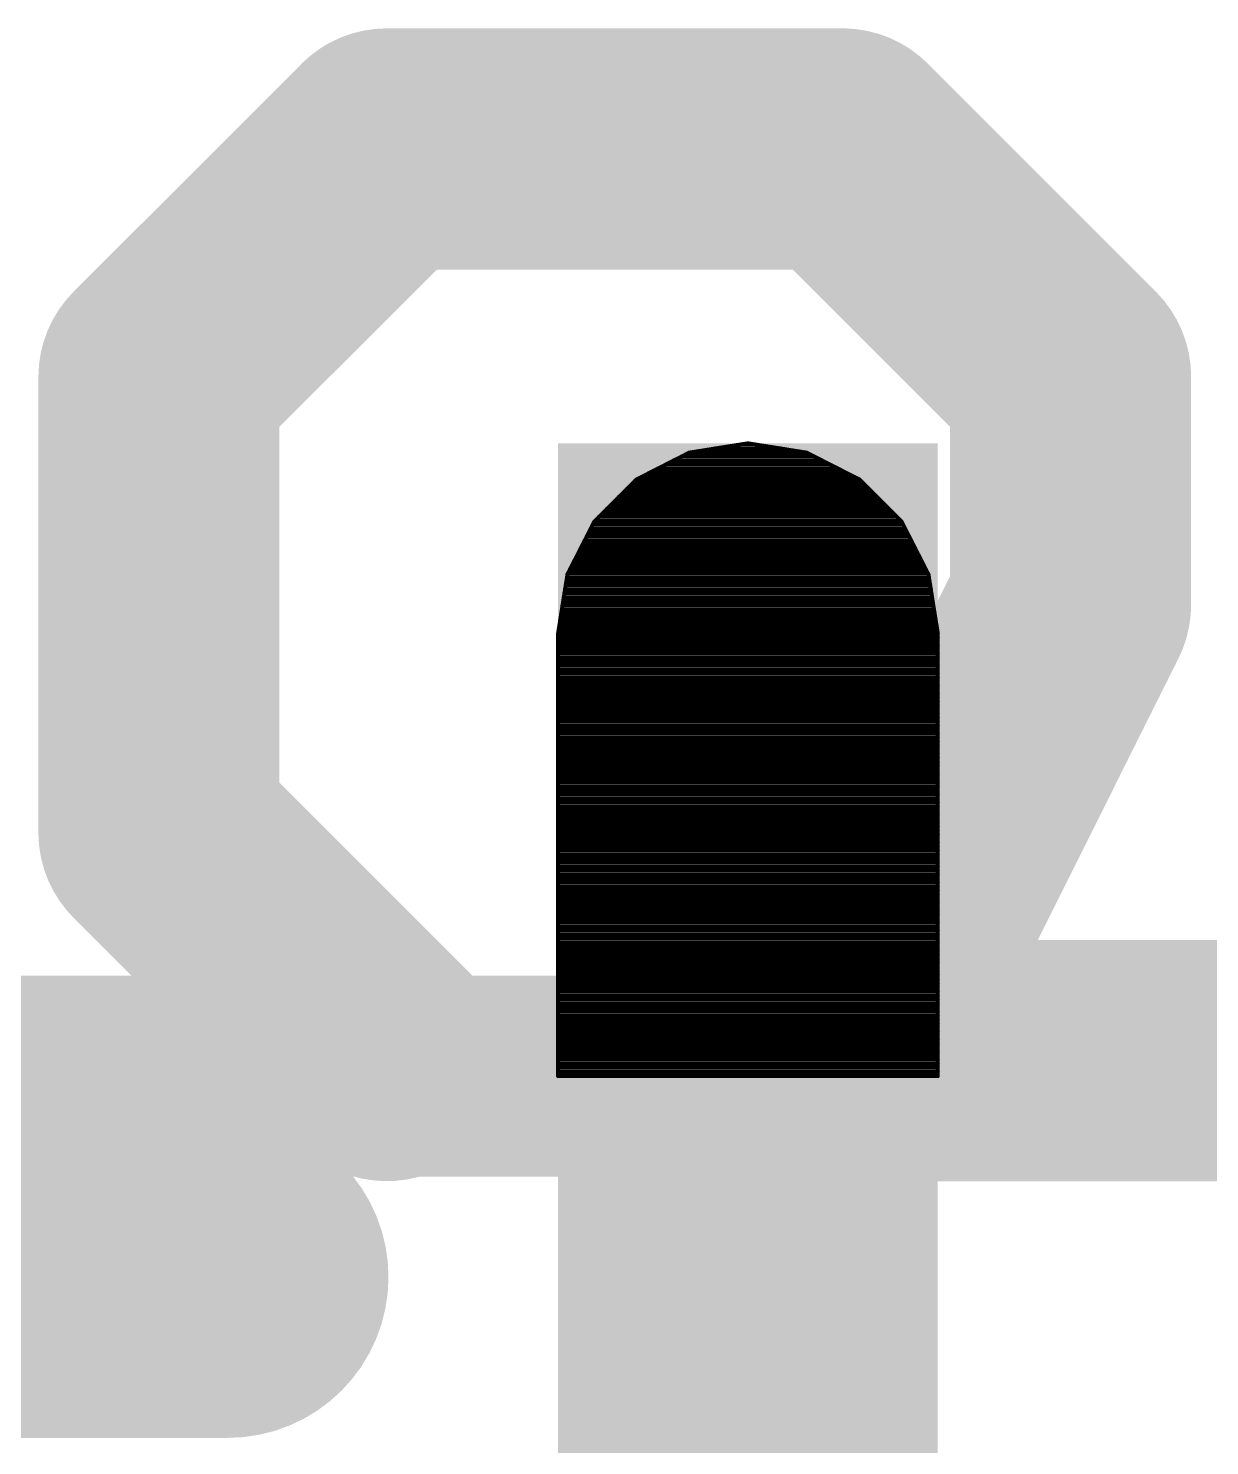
# Model space of a CAD drawing. Extents: x -37 to 70, y -23 to 28.
# Drawn here: x 5.645 to 6.392, y 11.986 to 12.882 of the extents above; entities that cross this region are included whole.
import ezdxf

# ---------------------------------------------------------------- set-up
doc = ezdxf.new("R2010")
doc.units = 0
for name, color, linetype in [('1', 12, 'CONTINUOUS'), ('21', 41, 'CONTINUOUS'), ('22', 40, 'CONTINUOUS'), ('51', 53, 'CONTINUOUS')]:
    doc.layers.add(name, color=color, linetype=linetype)

# ---------------------------------------------------------------- blocks, each defined once
blk = doc.blocks.new('RECT')
blk.add_solid([(-0.5, -0.5), (0.5, -0.5), (-0.5, 0.5), (0.5, 0.5)])

msp = doc.modelspace()

# ---------------------------------------------------------------- linework, layer by layer
at = {"layer": '21', "const_width": 0.2032}
msp.add_lwpolyline([(4.973, 12.093), (5.7712, 12.093)], dxfattribs=at)
at = {"layer": '21', "const_width": 0.1016}
msp.add_lwpolyline([(5.7712, 12.0422, 1), (5.7712, 12.1438)], format="xyb", dxfattribs=at)
at = {"layer": '22', "const_width": 0.1524}
for points in [[(5.8718, 12.806), (5.7277, 12.662)], [(6.1599, 12.806), (5.8718, 12.806)], [(6.3039, 12.662), (6.1599, 12.806)], [(5.7277, 12.662), (5.7277, 12.3739)], [(6.3039, 12.5179), (6.3039, 12.662)], [(6.1599, 12.2298), (6.3039, 12.5179)], [(5.7277, 12.3739), (5.8718, 12.2298)], [(6.592, 12.2298), (6.1599, 12.2298)]]:
    msp.add_lwpolyline(points, dxfattribs=at)
at = {"layer": '22', "const_width": 0.0762}
for points in [[(5.8718, 12.8441, 1), (5.8718, 12.7679)], [(5.8987, 12.7791, 1), (5.8448, 12.833)], [(6.1868, 12.833, 1), (6.1329, 12.7791)], [(6.1599, 12.7679, 1), (6.1599, 12.8441)], [(5.7658, 12.662, 1), (5.6896, 12.662)], [(6.342, 12.662, 1), (6.2658, 12.662)], [(5.7008, 12.6889, 1), (5.7546, 12.635)], [(6.277, 12.635, 1), (6.3309, 12.6889)], [(6.338, 12.5009, 1), (6.2698, 12.535)], [(6.2658, 12.5179, 1), (6.342, 12.5179)], [(5.7546, 12.4008, 1), (5.7008, 12.3469)], [(5.6896, 12.3739, 1), (5.7658, 12.3739)], [(6.1599, 12.2679, 1), (6.1599, 12.1917)], [(5.8448, 12.2029, 1), (5.8987, 12.2568)], [(6.1258, 12.2469, 1), (6.1939, 12.2128)]]:
    msp.add_lwpolyline(points, format="xyb", dxfattribs=at)
at = {"layer": '51'}
for points, const_width in [([(6.0295, 12.5971), (6.0629, 12.6141)], 0.0025), ([(6.0581, 12.6117), (6.1419, 12.6117)], 0.0025), ([(6.0629, 12.6141), (6.1, 12.62)], 0.0025), ([(6.0634, 12.6142), (6.1366, 12.6142)], 0.0025), ([(6.0794, 12.6167), (6.1206, 12.6167)], 0.0025), ([(6.0955, 12.6193), (6.1045, 12.6193)], 0.0025), ([(6.1, 12.62), (6.1371, 12.6141)], 0.0025), ([(6.1371, 12.6141), (6.1705, 12.5971)], 0.0025), ([(6.0431, 12.604), (6.1569, 12.604)], 0.0025), ([(6.0481, 12.6066), (6.1519, 12.6066)], 0.0025), ([(6.0531, 12.6091), (6.1469, 12.6091)], 0.0025), ([(6.0029, 12.5705), (6.0295, 12.5971)], 0.0025), ([(6.0263, 12.5939), (6.1737, 12.5939)], 0.0025), ([(6.0288, 12.5964), (6.1712, 12.5964)], 0.0025), ([(6.0332, 12.599), (6.1668, 12.599)], 0.0025), ([(6.0381, 12.6015), (6.1619, 12.6015)], 0.0025), ([(6.1705, 12.5971), (6.1971, 12.5705)], 0.0025), ([(6.0186, 12.5863), (6.1814, 12.5863)], 0.0025), ([(6.0212, 12.5888), (6.1788, 12.5888)], 0.0025), ([(6.0237, 12.5913), (6.1763, 12.5913)], 0.0025), ([(6.0085, 12.5761), (6.1915, 12.5761)], 0.0025), ([(6.011, 12.5786), (6.189, 12.5786)], 0.0025), ([(6.0136, 12.5812), (6.1864, 12.5812)], 0.0025), ([(6.0161, 12.5837), (6.1839, 12.5837)], 0.0025), ([(5.9859, 12.5371), (6.0029, 12.5705)], 0.0025), ([(6.0019, 12.5685), (6.1981, 12.5685)], 0.0025), ([(6.0034, 12.571), (6.1966, 12.571)], 0.0025), ([(6.0059, 12.5736), (6.1941, 12.5736)], 0.0025), ([(6.1971, 12.5705), (6.2141, 12.5371)], 0.0025), ([(5.9967, 12.5583), (6.2033, 12.5583)], 0.0025), ([(5.998, 12.5609), (6.202, 12.5609)], 0.0025), ([(5.9993, 12.5634), (6.2007, 12.5634)], 0.0025), ([(6.0006, 12.5659), (6.1994, 12.5659)], 0.0025), ([(5.9928, 12.5507), (6.2072, 12.5507)], 0.0025), ([(5.9941, 12.5532), (6.2059, 12.5532)], 0.0025), ([(5.9954, 12.5558), (6.2046, 12.5558)], 0.0025), ([(5.9876, 12.5405), (6.2124, 12.5405)], 0.0025), ([(5.9889, 12.5431), (6.2111, 12.5431)], 0.0025), ([(5.9902, 12.5456), (6.2098, 12.5456)], 0.0025), ([(5.9915, 12.5481), (6.2085, 12.5481)], 0.0025), ([(5.98, 12.5), (5.9859, 12.5371)], 0.0025), ([(5.9852, 12.5329), (6.2148, 12.5329)], 0.0025), ([(5.9856, 12.5354), (6.2144, 12.5354)], 0.0025), ([(5.9863, 12.538), (6.2137, 12.538)], 0.0025), ([(6.2141, 12.5371), (6.22, 12.5)], 0.0025), ([(5.9836, 12.5227), (6.2164, 12.5227)], 0.0025), ([(5.984, 12.5253), (6.216, 12.5253)], 0.0025), ([(5.9844, 12.5278), (6.2156, 12.5278)], 0.0025), ([(5.9848, 12.5304), (6.2152, 12.5304)], 0.0025), ([(5.9824, 12.5151), (6.2176, 12.5151)], 0.0025), ([(5.9828, 12.5177), (6.2172, 12.5177)], 0.0025), ([(5.9832, 12.5202), (6.2168, 12.5202)], 0.0025), ([(5.9808, 12.505), (6.2192, 12.505)], 0.0025), ([(5.9812, 12.5075), (6.2188, 12.5075)], 0.0025), ([(5.9816, 12.51), (6.2184, 12.51)], 0.0025), ([(5.982, 12.5126), (6.218, 12.5126)], 0.0025), ([(5.98, 12.22), (5.98, 12.5)], 0.0025), ([(5.98, 12.4999), (6.22, 12.4999)], 0.0025), ([(5.98, 12.4973), (6.22, 12.4973)], 0.0025), ([(5.9804, 12.5024), (6.2196, 12.5024)], 0.0025), ([(6.22, 12.5), (6.22, 12.22)], 0.0025), ([(5.98, 12.4948), (6.22, 12.4948)], 0.0025), ([(5.98, 12.4923), (6.22, 12.4923)], 0.0025), ([(5.98, 12.4897), (6.22, 12.4897)], 0.0025), ([(5.98, 12.4872), (6.22, 12.4872)], 0.0025), ([(5.98, 12.4846), (6.22, 12.4846)], 0.0025), ([(5.98, 12.4821), (6.22, 12.4821)], 0.0025), ([(5.98, 12.4796), (6.22, 12.4796)], 0.0025), ([(5.98, 12.477), (6.22, 12.477)], 0.0025), ([(5.98, 12.4745), (6.22, 12.4745)], 0.0025), ([(5.98, 12.4719), (6.22, 12.4719)], 0.0025), ([(5.98, 12.4694), (6.22, 12.4694)], 0.0025), ([(5.98, 12.4668), (6.22, 12.4668)], 0.0025), ([(5.98, 12.4643), (6.22, 12.4643)], 0.0025), ([(5.98, 12.4618), (6.22, 12.4618)], 0.0025), ([(5.98, 12.4592), (6.22, 12.4592)], 0.0025), ([(5.98, 12.4567), (6.22, 12.4567)], 0.0025), ([(5.98, 12.4541), (6.22, 12.4541)], 0.0025), ([(5.98, 12.4516), (6.22, 12.4516)], 0.0025), ([(5.98, 12.4491), (6.22, 12.4491)], 0.0025), ([(5.98, 12.4465), (6.22, 12.4465)], 0.0025), ([(5.98, 12.444), (6.22, 12.444)], 0.0025), ([(5.98, 12.4414), (6.22, 12.4414)], 0.0025), ([(5.98, 12.4389), (6.22, 12.4389)], 0.0025), ([(5.98, 12.4364), (6.22, 12.4364)], 0.0025), ([(5.98, 12.4338), (6.22, 12.4338)], 0.0025), ([(5.98, 12.4313), (6.22, 12.4313)], 0.0025), ([(5.98, 12.4287), (6.22, 12.4287)], 0.0025), ([(5.98, 12.4262), (6.22, 12.4262)], 0.0025), ([(5.98, 12.4237), (6.22, 12.4237)], 0.0025), ([(5.98, 12.4211), (6.22, 12.4211)], 0.0025), ([(5.98, 12.4186), (6.22, 12.4186)], 0.0025), ([(5.98, 12.416), (6.22, 12.416)], 0.0025), ([(5.98, 12.4135), (6.22, 12.4135)], 0.0025), ([(5.98, 12.411), (6.22, 12.411)], 0.0025), ([(5.98, 12.4084), (6.22, 12.4084)], 0.0025), ([(5.98, 12.4059), (6.22, 12.4059)], 0.0025), ([(5.98, 12.4033), (6.22, 12.4033)], 0.0025), ([(5.98, 12.4008), (6.22, 12.4008)], 0.0025), ([(5.98, 12.3983), (6.22, 12.3983)], 0.0025), ([(5.98, 12.3957), (6.22, 12.3957)], 0.0025), ([(5.98, 12.3932), (6.22, 12.3932)], 0.0025), ([(5.98, 12.3906), (6.22, 12.3906)], 0.0025), ([(5.98, 12.3881), (6.22, 12.3881)], 0.0025), ([(5.98, 12.3855), (6.22, 12.3855)], 0.0025), ([(5.98, 12.383), (6.22, 12.383)], 0.0025), ([(5.98, 12.3805), (6.22, 12.3805)], 0.0025), ([(5.98, 12.3779), (6.22, 12.3779)], 0.0025), ([(5.98, 12.3754), (6.22, 12.3754)], 0.0025), ([(5.98, 12.3728), (6.22, 12.3728)], 0.0025), ([(5.98, 12.3703), (6.22, 12.3703)], 0.0025), ([(5.98, 12.3678), (6.22, 12.3678)], 0.0025), ([(5.98, 12.3652), (6.22, 12.3652)], 0.0025), ([(5.98, 12.3627), (6.22, 12.3627)], 0.0025), ([(5.98, 12.3601), (6.22, 12.3601)], 0.0025), ([(5.98, 12.3576), (6.22, 12.3576)], 0.0025), ([(5.98, 12.3551), (6.22, 12.3551)], 0.0025), ([(5.98, 12.3525), (6.22, 12.3525)], 0.0025), ([(5.98, 12.35), (6.22, 12.35)], 0.0025), ([(5.98, 12.3474), (6.22, 12.3474)], 0.0025), ([(5.98, 12.3449), (6.22, 12.3449)], 0.0025), ([(5.98, 12.3424), (6.22, 12.3424)], 0.0025), ([(5.98, 12.3398), (6.22, 12.3398)], 0.0025), ([(5.98, 12.3373), (6.22, 12.3373)], 0.0025), ([(5.98, 12.3347), (6.22, 12.3347)], 0.0025), ([(5.98, 12.3322), (6.22, 12.3322)], 0.0025), ([(5.98, 12.3297), (6.22, 12.3297)], 0.0025), ([(5.98, 12.3271), (6.22, 12.3271)], 0.0025), ([(5.98, 12.3246), (6.22, 12.3246)], 0.0025), ([(5.98, 12.322), (6.22, 12.322)], 0.0025), ([(5.98, 12.3195), (6.22, 12.3195)], 0.0025), ([(5.98, 12.317), (6.22, 12.317)], 0.0025), ([(5.98, 12.3144), (6.22, 12.3144)], 0.0025), ([(5.98, 12.3119), (6.22, 12.3119)], 0.0025), ([(5.98, 12.3093), (6.22, 12.3093)], 0.0025), ([(5.98, 12.3068), (6.22, 12.3068)], 0.0025), ([(5.98, 12.3042), (6.22, 12.3042)], 0.0025), ([(5.98, 12.3017), (6.22, 12.3017)], 0.0025), ([(5.98, 12.2992), (6.22, 12.2992)], 0.0025), ([(5.98, 12.2966), (6.22, 12.2966)], 0.0025), ([(5.98, 12.2941), (6.22, 12.2941)], 0.0025), ([(5.98, 12.2915), (6.22, 12.2915)], 0.0025), ([(5.98, 12.289), (6.22, 12.289)], 0.0025), ([(5.1, 12.22), (7.6, 12.22)], 0.127), ([(5.98, 12.2865), (6.22, 12.2865)], 0.0025), ([(5.98, 12.2839), (6.22, 12.2839)], 0.0025), ([(5.98, 12.2814), (6.22, 12.2814)], 0.0025), ([(5.98, 12.2788), (6.22, 12.2788)], 0.0025), ([(5.98, 12.2763), (6.22, 12.2763)], 0.0025), ([(5.98, 12.2738), (6.22, 12.2738)], 0.0025), ([(5.98, 12.2712), (6.22, 12.2712)], 0.0025), ([(5.98, 12.2687), (6.22, 12.2687)], 0.0025), ([(5.98, 12.2661), (6.22, 12.2661)], 0.0025), ([(5.98, 12.2636), (6.22, 12.2636)], 0.0025), ([(5.98, 12.2611), (6.22, 12.2611)], 0.0025), ([(5.98, 12.2585), (6.22, 12.2585)], 0.0025), ([(5.98, 12.256), (6.22, 12.256)], 0.0025), ([(5.98, 12.2534), (6.22, 12.2534)], 0.0025), ([(5.98, 12.2509), (6.22, 12.2509)], 0.0025), ([(5.98, 12.2484), (6.22, 12.2484)], 0.0025), ([(5.98, 12.2458), (6.22, 12.2458)], 0.0025), ([(5.98, 12.2433), (6.22, 12.2433)], 0.0025), ([(5.98, 12.2407), (6.22, 12.2407)], 0.0025), ([(5.98, 12.2382), (6.22, 12.2382)], 0.0025), ([(5.98, 12.2357), (6.22, 12.2357)], 0.0025), ([(5.98, 12.2331), (6.22, 12.2331)], 0.0025), ([(5.98, 12.2306), (6.22, 12.2306)], 0.0025), ([(5.98, 12.228), (6.22, 12.228)], 0.0025), ([(5.98, 12.2255), (6.22, 12.2255)], 0.0025), ([(5.98, 12.2229), (6.22, 12.2229)], 0.0025), ([(5.98, 12.2204), (6.22, 12.2204)], 0.0025), ([(6.22, 12.22), (5.98, 12.22)], 0.0025)]:
    msp.add_lwpolyline(points, dxfattribs=dict(at, const_width=const_width))
at = {"layer": '51', "const_width": 0.0013}
for points in [[(6.0581, 12.6123, 1), (6.0581, 12.611)], [(6.0628, 12.6148, 1), (6.063, 12.6135)], [(6.0632, 12.6136, 1), (6.0626, 12.6147)], [(6.0634, 12.6148, 1), (6.0634, 12.6136)], [(6.0794, 12.6174, 1), (6.0794, 12.6161)], [(6.0955, 12.6199, 1), (6.0955, 12.6186)], [(6.1001, 12.6206, 1), (6.0999, 12.6194)], [(6.1001, 12.6194, 1), (6.0999, 12.6206)], [(6.1045, 12.6186, 1), (6.1045, 12.6199)], [(6.1206, 12.6161, 1), (6.1206, 12.6174)], [(6.1374, 12.6147, 1), (6.1368, 12.6136)], [(6.1366, 12.6136, 1), (6.1366, 12.6148)], [(6.137, 12.6135, 1), (6.1372, 12.6148)], [(6.1419, 12.611, 1), (6.1419, 12.6123)], [(6.0431, 12.6047, 1), (6.0431, 12.6034)], [(6.0481, 12.6072, 1), (6.0481, 12.6059)], [(6.0531, 12.6098, 1), (6.0531, 12.6085)], [(6.1469, 12.6085, 1), (6.1469, 12.6098)], [(6.1519, 12.6059, 1), (6.1519, 12.6072)], [(6.1569, 12.6034, 1), (6.1569, 12.6047)], [(6.0263, 12.5945, 1), (6.0263, 12.5932)], [(6.0288, 12.5971, 1), (6.0288, 12.5958)], [(6.0292, 12.5976, 1), (6.0298, 12.5965)], [(6.0299, 12.5966, 1), (6.029, 12.5975)], [(6.0332, 12.5996, 1), (6.0332, 12.5983)], [(6.0381, 12.6021, 1), (6.0381, 12.6009)], [(6.1619, 12.6009, 1), (6.1619, 12.6021)], [(6.1668, 12.5983, 1), (6.1668, 12.5996)], [(6.171, 12.5975, 1), (6.1701, 12.5966)], [(6.1702, 12.5965, 1), (6.1708, 12.5976)], [(6.1712, 12.5958, 1), (6.1712, 12.5971)], [(6.1737, 12.5932, 1), (6.1737, 12.5945)], [(6.0186, 12.5869, 1), (6.0186, 12.5856)], [(6.0212, 12.5894, 1), (6.0212, 12.5882)], [(6.0237, 12.592, 1), (6.0237, 12.5907)], [(6.1763, 12.5907, 1), (6.1763, 12.592)], [(6.1788, 12.5882, 1), (6.1788, 12.5894)], [(6.1814, 12.5856, 1), (6.1814, 12.5869)], [(6.0085, 12.5767, 1), (6.0085, 12.5755)], [(6.011, 12.5793, 1), (6.011, 12.578)], [(6.0136, 12.5818, 1), (6.0136, 12.5805)], [(6.0161, 12.5844, 1), (6.0161, 12.5831)], [(6.1839, 12.5831, 1), (6.1839, 12.5844)], [(6.1864, 12.5805, 1), (6.1864, 12.5818)], [(6.189, 12.578, 1), (6.189, 12.5793)], [(6.1915, 12.5755, 1), (6.1915, 12.5767)], [(6.0019, 12.5691, 1), (6.0019, 12.5678)], [(6.0025, 12.571, 1), (6.0034, 12.5701)], [(6.0035, 12.5702, 1), (6.0024, 12.5708)], [(6.0034, 12.5716, 1), (6.0034, 12.5704)], [(6.0059, 12.5742, 1), (6.0059, 12.5729)], [(6.1941, 12.5729, 1), (6.1941, 12.5742)], [(6.1976, 12.5708, 1), (6.1965, 12.5702)], [(6.1966, 12.5704, 1), (6.1966, 12.5716)], [(6.1966, 12.5701, 1), (6.1975, 12.571)], [(6.1981, 12.5678, 1), (6.1981, 12.5691)], [(5.9967, 12.5589, 1), (5.9967, 12.5577)], [(5.998, 12.5615, 1), (5.998, 12.5602)], [(5.9993, 12.564, 1), (5.9993, 12.5628)], [(6.0006, 12.5666, 1), (6.0006, 12.5653)], [(6.1994, 12.5653, 1), (6.1994, 12.5666)], [(6.2007, 12.5628, 1), (6.2007, 12.564)], [(6.202, 12.5602, 1), (6.202, 12.5615)], [(6.2033, 12.5577, 1), (6.2033, 12.5589)], [(5.9928, 12.5513, 1), (5.9928, 12.5501)], [(5.9941, 12.5539, 1), (5.9941, 12.5526)], [(5.9954, 12.5564, 1), (5.9954, 12.5551)], [(6.2046, 12.5551, 1), (6.2046, 12.5564)], [(6.2059, 12.5526, 1), (6.2059, 12.5539)], [(6.2072, 12.5501, 1), (6.2072, 12.5513)], [(5.9876, 12.5412, 1), (5.9876, 12.5399)], [(5.9889, 12.5437, 1), (5.9889, 12.5424)], [(5.9902, 12.5462, 1), (5.9902, 12.545)], [(5.9915, 12.5488, 1), (5.9915, 12.5475)], [(6.2085, 12.5475, 1), (6.2085, 12.5488)], [(6.2098, 12.545, 1), (6.2098, 12.5462)], [(6.2111, 12.5424, 1), (6.2111, 12.5437)], [(6.2124, 12.5399, 1), (6.2124, 12.5412)], [(5.9852, 12.5335, 1), (5.9852, 12.5323)], [(5.9856, 12.5361, 1), (5.9856, 12.5348)], [(5.9865, 12.537, 1), (5.9852, 12.5372)], [(5.9853, 12.5374, 1), (5.9864, 12.5368)], [(5.9863, 12.5386, 1), (5.9863, 12.5373)], [(6.2148, 12.5372, 1), (6.2135, 12.537)], [(6.2136, 12.5368, 1), (6.2147, 12.5374)], [(6.2137, 12.5373, 1), (6.2137, 12.5386)], [(6.2144, 12.5348, 1), (6.2144, 12.5361)], [(6.2148, 12.5323, 1), (6.2148, 12.5335)], [(5.9836, 12.5234, 1), (5.9836, 12.5221)], [(5.984, 12.5259, 1), (5.984, 12.5246)], [(5.9844, 12.5285, 1), (5.9844, 12.5272)], [(5.9848, 12.531, 1), (5.9848, 12.5297)], [(6.2152, 12.5297, 1), (6.2152, 12.531)], [(6.2156, 12.5272, 1), (6.2156, 12.5285)], [(6.216, 12.5246, 1), (6.216, 12.5259)], [(6.2164, 12.5221, 1), (6.2164, 12.5234)], [(5.9824, 12.5158, 1), (5.9824, 12.5145)], [(5.9828, 12.5183, 1), (5.9828, 12.517)], [(5.9832, 12.5208, 1), (5.9832, 12.5196)], [(6.2168, 12.5196, 1), (6.2168, 12.5208)], [(6.2172, 12.517, 1), (6.2172, 12.5183)], [(6.2176, 12.5145, 1), (6.2176, 12.5158)], [(5.9808, 12.5056, 1), (5.9808, 12.5043)], [(5.9812, 12.5081, 1), (5.9812, 12.5069)], [(5.9816, 12.5107, 1), (5.9816, 12.5094)], [(5.982, 12.5132, 1), (5.982, 12.5119)], [(6.218, 12.5119, 1), (6.218, 12.5132)], [(6.2184, 12.5094, 1), (6.2184, 12.5107)], [(6.2188, 12.5069, 1), (6.2188, 12.5081)], [(6.2192, 12.5043, 1), (6.2192, 12.5056)], [(5.98, 12.5005, 1), (5.98, 12.4992)], [(5.98, 12.498, 1), (5.98, 12.4967)], [(5.9794, 12.5001, 1), (5.9806, 12.4999)], [(5.9806, 12.5, 1), (5.9794, 12.5)], [(5.9804, 12.5031, 1), (5.9804, 12.5018)], [(6.2206, 12.5, 1), (6.2194, 12.5)], [(6.2194, 12.4999, 1), (6.2206, 12.5001)], [(6.2196, 12.5018, 1), (6.2196, 12.5031)], [(6.22, 12.4992, 1), (6.22, 12.5005)], [(6.22, 12.4967, 1), (6.22, 12.498)], [(5.98, 12.4929, 1), (5.98, 12.4916)], [(5.98, 12.4878, 1), (5.98, 12.4865)], [(5.98, 12.4954, 1), (5.98, 12.4942)], [(5.98, 12.4903, 1), (5.98, 12.4891)], [(6.22, 12.4942, 1), (6.22, 12.4954)], [(6.22, 12.4916, 1), (6.22, 12.4929)], [(6.22, 12.4891, 1), (6.22, 12.4903)], [(6.22, 12.4865, 1), (6.22, 12.4878)], [(5.98, 12.4853, 1), (5.98, 12.484)], [(5.98, 12.4802, 1), (5.98, 12.4789)], [(5.98, 12.4827, 1), (5.98, 12.4815)], [(6.22, 12.484, 1), (6.22, 12.4853)], [(6.22, 12.4815, 1), (6.22, 12.4827)], [(6.22, 12.4789, 1), (6.22, 12.4802)], [(5.98, 12.4751, 1), (5.98, 12.4738)], [(5.98, 12.4726, 1), (5.98, 12.4713)], [(5.98, 12.4776, 1), (5.98, 12.4764)], [(5.98, 12.47, 1), (5.98, 12.4688)], [(6.22, 12.4764, 1), (6.22, 12.4776)], [(6.22, 12.4738, 1), (6.22, 12.4751)], [(6.22, 12.4713, 1), (6.22, 12.4726)], [(6.22, 12.4688, 1), (6.22, 12.47)], [(5.98, 12.4675, 1), (5.98, 12.4662)], [(5.98, 12.4624, 1), (5.98, 12.4611)], [(5.98, 12.4599, 1), (5.98, 12.4586)], [(5.98, 12.4649, 1), (5.98, 12.4637)], [(6.22, 12.4662, 1), (6.22, 12.4675)], [(6.22, 12.4637, 1), (6.22, 12.4649)], [(6.22, 12.4611, 1), (6.22, 12.4624)], [(6.22, 12.4586, 1), (6.22, 12.4599)], [(5.98, 12.4573, 1), (5.98, 12.456)], [(5.98, 12.4548, 1), (5.98, 12.4535)], [(5.98, 12.4522, 1), (5.98, 12.451)], [(6.22, 12.456, 1), (6.22, 12.4573)], [(6.22, 12.4535, 1), (6.22, 12.4548)], [(6.22, 12.451, 1), (6.22, 12.4522)], [(5.98, 12.4497, 1), (5.98, 12.4484)], [(5.98, 12.4472, 1), (5.98, 12.4459)], [(5.98, 12.4446, 1), (5.98, 12.4433)], [(5.98, 12.4421, 1), (5.98, 12.4408)], [(6.22, 12.4484, 1), (6.22, 12.4497)], [(6.22, 12.4459, 1), (6.22, 12.4472)], [(6.22, 12.4433, 1), (6.22, 12.4446)], [(6.22, 12.4408, 1), (6.22, 12.4421)], [(5.98, 12.437, 1), (5.98, 12.4357)], [(5.98, 12.4345, 1), (5.98, 12.4332)], [(5.98, 12.4395, 1), (5.98, 12.4383)], [(6.22, 12.4383, 1), (6.22, 12.4395)], [(6.22, 12.4357, 1), (6.22, 12.437)], [(6.22, 12.4332, 1), (6.22, 12.4345)], [(5.98, 12.4319, 1), (5.98, 12.4306)], [(5.98, 12.4294, 1), (5.98, 12.4281)], [(5.98, 12.4243, 1), (5.98, 12.423)], [(5.98, 12.4268, 1), (5.98, 12.4256)], [(6.22, 12.4306, 1), (6.22, 12.4319)], [(6.22, 12.4281, 1), (6.22, 12.4294)], [(6.22, 12.4256, 1), (6.22, 12.4268)], [(6.22, 12.423, 1), (6.22, 12.4243)], [(5.98, 12.4218, 1), (5.98, 12.4205)], [(5.98, 12.4192, 1), (5.98, 12.4179)], [(5.98, 12.4167, 1), (5.98, 12.4154)], [(6.22, 12.4205, 1), (6.22, 12.4218)], [(6.22, 12.4179, 1), (6.22, 12.4192)], [(6.22, 12.4154, 1), (6.22, 12.4167)], [(5.98, 12.4116, 1), (5.98, 12.4103)], [(5.98, 12.4065, 1), (5.98, 12.4052)], [(5.98, 12.4141, 1), (5.98, 12.4129)], [(5.98, 12.409, 1), (5.98, 12.4078)], [(6.22, 12.4129, 1), (6.22, 12.4141)], [(6.22, 12.4103, 1), (6.22, 12.4116)], [(6.22, 12.4078, 1), (6.22, 12.409)], [(6.22, 12.4052, 1), (6.22, 12.4065)], [(5.98, 12.404, 1), (5.98, 12.4027)], [(5.98, 12.3989, 1), (5.98, 12.3976)], [(5.98, 12.4014, 1), (5.98, 12.4002)], [(6.22, 12.4027, 1), (6.22, 12.404)], [(6.22, 12.4002, 1), (6.22, 12.4014)], [(6.22, 12.3976, 1), (6.22, 12.3989)], [(5.98, 12.3938, 1), (5.98, 12.3925)], [(5.98, 12.3913, 1), (5.98, 12.39)], [(5.98, 12.3963, 1), (5.98, 12.3951)], [(5.98, 12.3887, 1), (5.98, 12.3875)], [(6.22, 12.3951, 1), (6.22, 12.3963)], [(6.22, 12.3925, 1), (6.22, 12.3938)], [(6.22, 12.39, 1), (6.22, 12.3913)], [(6.22, 12.3875, 1), (6.22, 12.3887)], [(5.98, 12.3862, 1), (5.98, 12.3849)], [(5.98, 12.3811, 1), (5.98, 12.3798)], [(5.98, 12.3836, 1), (5.98, 12.3824)], [(6.22, 12.3849, 1), (6.22, 12.3862)], [(6.22, 12.3824, 1), (6.22, 12.3836)], [(6.22, 12.3798, 1), (6.22, 12.3811)], [(5.98, 12.3786, 1), (5.98, 12.3773)], [(5.98, 12.376, 1), (5.98, 12.3747)], [(5.98, 12.3735, 1), (5.98, 12.3722)], [(5.98, 12.3709, 1), (5.98, 12.3697)], [(6.22, 12.3773, 1), (6.22, 12.3786)], [(6.22, 12.3747, 1), (6.22, 12.376)], [(6.22, 12.3722, 1), (6.22, 12.3735)], [(6.22, 12.3697, 1), (6.22, 12.3709)], [(5.98, 12.3684, 1), (5.98, 12.3671)], [(5.98, 12.3659, 1), (5.98, 12.3646)], [(5.98, 12.3633, 1), (5.98, 12.362)], [(6.22, 12.3671, 1), (6.22, 12.3684)], [(6.22, 12.3646, 1), (6.22, 12.3659)], [(6.22, 12.362, 1), (6.22, 12.3633)], [(5.98, 12.3608, 1), (5.98, 12.3595)], [(5.98, 12.3557, 1), (5.98, 12.3544)], [(5.98, 12.3532, 1), (5.98, 12.3519)], [(5.98, 12.3582, 1), (5.98, 12.357)], [(6.22, 12.3595, 1), (6.22, 12.3608)], [(6.22, 12.357, 1), (6.22, 12.3582)], [(6.22, 12.3544, 1), (6.22, 12.3557)], [(6.22, 12.3519, 1), (6.22, 12.3532)], [(5.98, 12.3506, 1), (5.98, 12.3493)], [(5.98, 12.3481, 1), (5.98, 12.3468)], [(5.98, 12.3455, 1), (5.98, 12.3443)], [(6.22, 12.3493, 1), (6.22, 12.3506)], [(6.22, 12.3468, 1), (6.22, 12.3481)], [(6.22, 12.3443, 1), (6.22, 12.3455)], [(5.98, 12.343, 1), (5.98, 12.3417)], [(5.98, 12.3405, 1), (5.98, 12.3392)], [(5.98, 12.3379, 1), (5.98, 12.3366)], [(5.98, 12.3354, 1), (5.98, 12.3341)], [(6.22, 12.3417, 1), (6.22, 12.343)], [(6.22, 12.3392, 1), (6.22, 12.3405)], [(6.22, 12.3366, 1), (6.22, 12.3379)], [(6.22, 12.3341, 1), (6.22, 12.3354)], [(5.98, 12.3303, 1), (5.98, 12.329)], [(5.98, 12.3328, 1), (5.98, 12.3316)], [(5.98, 12.3277, 1), (5.98, 12.3265)], [(6.22, 12.3316, 1), (6.22, 12.3328)], [(6.22, 12.329, 1), (6.22, 12.3303)], [(6.22, 12.3265, 1), (6.22, 12.3277)], [(5.98, 12.3252, 1), (5.98, 12.3239)], [(5.98, 12.3227, 1), (5.98, 12.3214)], [(5.98, 12.3176, 1), (5.98, 12.3163)], [(5.98, 12.3201, 1), (5.98, 12.3189)], [(6.22, 12.3239, 1), (6.22, 12.3252)], [(6.22, 12.3214, 1), (6.22, 12.3227)], [(6.22, 12.3189, 1), (6.22, 12.3201)], [(6.22, 12.3163, 1), (6.22, 12.3176)], [(5.98, 12.3125, 1), (5.98, 12.3112)], [(5.98, 12.31, 1), (5.98, 12.3087)], [(5.98, 12.315, 1), (5.98, 12.3138)], [(6.22, 12.3138, 1), (6.22, 12.315)], [(6.22, 12.3112, 1), (6.22, 12.3125)], [(6.22, 12.3087, 1), (6.22, 12.31)], [(5.98, 12.3049, 1), (5.98, 12.3036)], [(5.98, 12.2998, 1), (5.98, 12.2985)], [(5.98, 12.3074, 1), (5.98, 12.3062)], [(5.98, 12.3023, 1), (5.98, 12.3011)], [(6.22, 12.3062, 1), (6.22, 12.3074)], [(6.22, 12.3036, 1), (6.22, 12.3049)], [(6.22, 12.3011, 1), (6.22, 12.3023)], [(6.22, 12.2985, 1), (6.22, 12.2998)], [(5.98, 12.2973, 1), (5.98, 12.296)], [(5.98, 12.2947, 1), (5.98, 12.2934)], [(5.98, 12.2922, 1), (5.98, 12.2909)], [(5.98, 12.2896, 1), (5.98, 12.2884)], [(6.22, 12.296, 1), (6.22, 12.2973)], [(6.22, 12.2934, 1), (6.22, 12.2947)], [(6.22, 12.2909, 1), (6.22, 12.2922)], [(6.22, 12.2884, 1), (6.22, 12.2896)], [(5.98, 12.2871, 1), (5.98, 12.2858)], [(5.98, 12.2846, 1), (5.98, 12.2833)], [(5.98, 12.282, 1), (5.98, 12.2807)], [(6.22, 12.2858, 1), (6.22, 12.2871)], [(6.22, 12.2833, 1), (6.22, 12.2846)], [(6.22, 12.2807, 1), (6.22, 12.282)], [(5.98, 12.2795, 1), (5.98, 12.2782)], [(5.98, 12.2744, 1), (5.98, 12.2731)], [(5.98, 12.2719, 1), (5.98, 12.2706)], [(5.98, 12.2769, 1), (5.98, 12.2757)], [(6.22, 12.2782, 1), (6.22, 12.2795)], [(6.22, 12.2757, 1), (6.22, 12.2769)], [(6.22, 12.2731, 1), (6.22, 12.2744)], [(6.22, 12.2706, 1), (6.22, 12.2719)], [(5.98, 12.2693, 1), (5.98, 12.268)], [(5.98, 12.2668, 1), (5.98, 12.2655)], [(5.98, 12.2642, 1), (5.98, 12.263)], [(6.22, 12.268, 1), (6.22, 12.2693)], [(6.22, 12.2655, 1), (6.22, 12.2668)], [(6.22, 12.263, 1), (6.22, 12.2642)], [(5.98, 12.2617, 1), (5.98, 12.2604)], [(5.98, 12.2592, 1), (5.98, 12.2579)], [(5.98, 12.2566, 1), (5.98, 12.2553)], [(5.98, 12.2541, 1), (5.98, 12.2528)], [(6.22, 12.2604, 1), (6.22, 12.2617)], [(6.22, 12.2579, 1), (6.22, 12.2592)], [(6.22, 12.2553, 1), (6.22, 12.2566)], [(6.22, 12.2528, 1), (6.22, 12.2541)], [(5.98, 12.249, 1), (5.98, 12.2477)], [(5.98, 12.2515, 1), (5.98, 12.2503)], [(5.98, 12.2464, 1), (5.98, 12.2452)], [(6.22, 12.2503, 1), (6.22, 12.2515)], [(6.22, 12.2477, 1), (6.22, 12.249)], [(6.22, 12.2452, 1), (6.22, 12.2464)], [(5.98, 12.2439, 1), (5.98, 12.2426)], [(5.98, 12.2414, 1), (5.98, 12.2401)], [(5.98, 12.2363, 1), (5.98, 12.235)], [(5.98, 12.2388, 1), (5.98, 12.2376)], [(6.22, 12.2426, 1), (6.22, 12.2439)], [(6.22, 12.2401, 1), (6.22, 12.2414)], [(6.22, 12.2376, 1), (6.22, 12.2388)], [(6.22, 12.235, 1), (6.22, 12.2363)], [(5.98, 12.2312, 1), (5.98, 12.2299)], [(5.98, 12.2287, 1), (5.98, 12.2274)], [(5.98, 12.2337, 1), (5.98, 12.2325)], [(6.22, 12.2325, 1), (6.22, 12.2337)], [(6.22, 12.2299, 1), (6.22, 12.2312)], [(6.22, 12.2274, 1), (6.22, 12.2287)], [(5.98, 12.2236, 1), (5.98, 12.2223)], [(5.98, 12.2261, 1), (5.98, 12.2249)], [(5.98, 12.221, 1), (5.98, 12.2198)], [(5.98, 12.2206, 1), (5.98, 12.2194)], [(5.9794, 12.22, 1), (5.9806, 12.22)], [(6.2194, 12.22, 1), (6.2206, 12.22)], [(6.22, 12.2249, 1), (6.22, 12.2261)], [(6.22, 12.2223, 1), (6.22, 12.2236)], [(6.22, 12.2198, 1), (6.22, 12.221)], [(6.22, 12.2194, 1), (6.22, 12.2206)]]:
    msp.add_lwpolyline(points, format="xyb", dxfattribs=at)

# ---------------------------------------------------------------- block references
at = {"layer": '1', "xscale": 0.9, "yscale": 0.24, "rotation": 90}
msp.add_blockref('RECT', (6.1, 12.17), dxfattribs=at)

doc.saveas('drawing.dxf')
